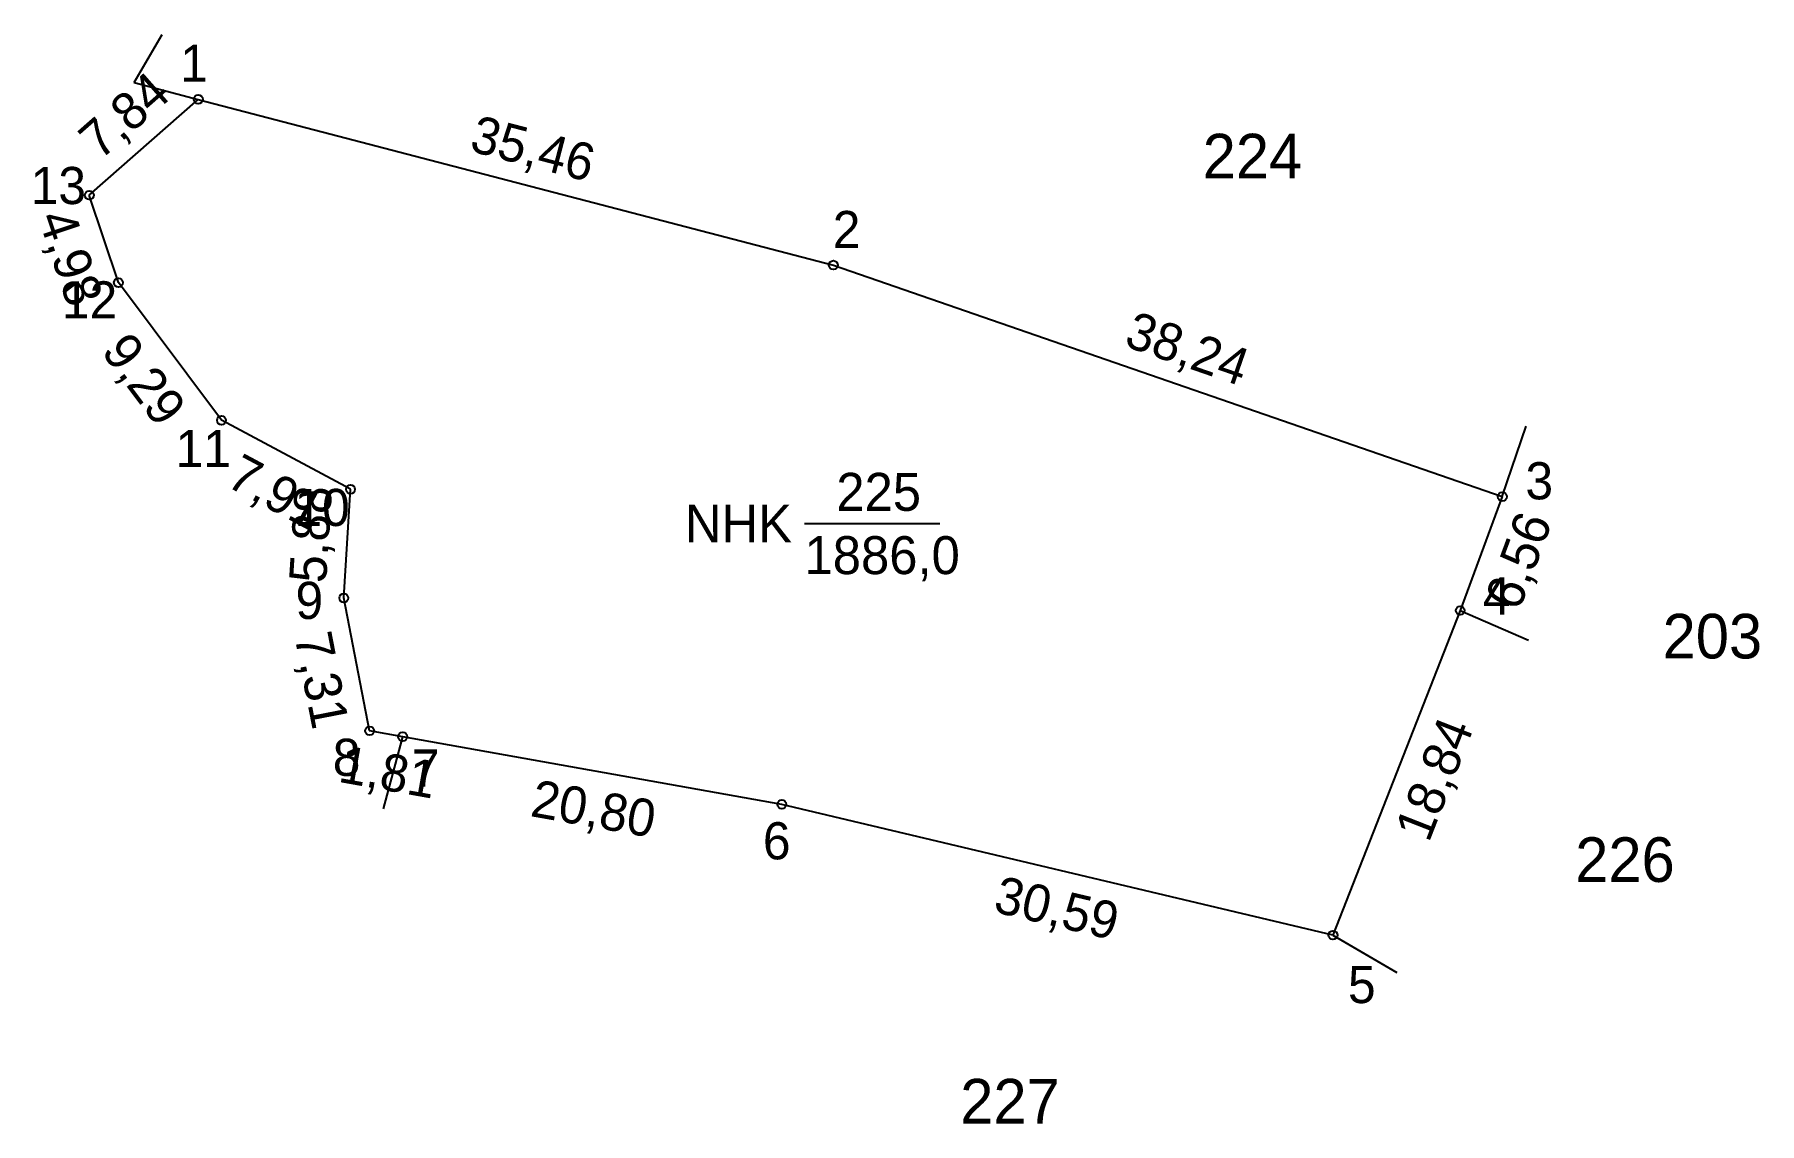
# Model space of a CAD drawing. Extents: x 549262.1 to 549355.3, y 1822426.9 to 1822485.8.
import ezdxf

# ---------------------------------------------------------------- set-up
doc = ezdxf.new("R2010")
doc.units = 0
for name, color, linetype in [('Level 10', 7, 'Continuous'), ('Level 17', 7, 'Continuous'), ('Level 42', 7, 'Continuous'), ('Level 43', 7, 'Continuous'), ('Level 44', 7, 'Continuous'), ('Level 45', 7, 'Continuous'), ('Level 46', 7, 'Continuous')]:
    doc.layers.add(name, color=color, linetype=linetype)

msp = doc.modelspace()

# ---------------------------------------------------------------- linework, layer by layer
at = {"layer": 'Level 10'}
for p, q in [((549265.036, 1822477.094), (549270.923, 1822482.27)), ((549270.923, 1822482.27), (549305.231, 1822473.316)), ((549266.613, 1822472.368), (549265.036, 1822477.094)), ((549305.231, 1822473.316), (549341.366, 1822460.806)), ((549272.178, 1822464.933), (549266.613, 1822472.368)), ((549279.15, 1822461.202), (549272.178, 1822464.933)), ((549278.786, 1822455.333), (549279.15, 1822461.202)), ((549341.366, 1822460.806), (549339.089, 1822454.655)), ((549280.182, 1822448.154), (549278.786, 1822455.333)), ((549339.089, 1822454.655), (549332.215, 1822437.116)), ((549281.967, 1822447.835), (549280.182, 1822448.154)), ((549302.448, 1822444.18), (549281.967, 1822447.835)), ((549332.215, 1822437.116), (549302.448, 1822444.18))]:
    msp.add_line(p, q, dxfattribs=at)
at = {"layer": 'Level 17'}
for centre in [(549270.923, 1822482.27), (549265.036, 1822477.094), (549305.231, 1822473.316), (549266.613, 1822472.368), (549272.178, 1822464.933), (549279.15, 1822461.202), (549341.366, 1822460.806), (549278.786, 1822455.333), (549339.089, 1822454.655), (549280.182, 1822448.154), (549281.967, 1822447.835), (549302.448, 1822444.18), (549332.215, 1822437.116)]:
    msp.add_circle(centre, 0.241, dxfattribs=at)
at = {"layer": 'Level 44'}
for p, q in [((549267.456, 1822483.175), (549268.978, 1822485.776)), ((549267.456, 1822483.175), (549270.923, 1822482.27)), ((549341.366, 1822460.806), (549342.661, 1822464.608)), ((549341.366, 1822460.806), (549342.661, 1822464.608)), ((549339.089, 1822454.655), (549342.775, 1822453.054)), ((549280.939, 1822443.939), (549281.967, 1822447.835)), ((549332.215, 1822437.116), (549335.667, 1822435.093))]:
    msp.add_line(p, q, dxfattribs=at)
at = {"layer": 'Level 45'}
msp.add_line((549303.671, 1822459.356), (549310.985, 1822459.356), dxfattribs=at)

# ---------------------------------------------------------------- texts
at = {"layer": 'Level 42'}
for s, rotation, p in [('7,84', 41.32276, (549265.616, 1822478.941)), ('35,46', 345.37274, (549285.51, 1822479.501)), ('4,98', 288.45313, (549262.262, 1822475.891)), ('38,24', 340.90406, (549320.866, 1822468.966)), ('9,29', 306.81437, (549265.637, 1822468.645)), ('7,91', 331.84696, (549272.345, 1822461.427)), ('5,88', 86.45102, (549277.828, 1822456.106)), ('6,56', 69.68627, (549342.268, 1822454.567)), ('7,31', 281.00418, (549276.116, 1822453.281)), ('18,84', 68.59847, (549337.39, 1822442.066)), ('1,81', 349.86755, (549278.426, 1822445.408)), ('20,80', 349.88162, (549288.802, 1822443.555)), ('30,59', 346.6501, (549313.809, 1822438.388))]:
    msp.add_text(s, height=2.0082, rotation=rotation, dxfattribs=at).set_placement(p)
at = {"layer": 'Level 43'}
for s, height, p in [('1', 2.008, (549269.951, 1822483.22)), ('13', 2.0082, (549261.874, 1822476.613)), ('2', 2.008, (549305.198, 1822474.234)), ('12', 2.0082, (549263.561, 1822470.433)), ('11', 2.0082, (549269.703, 1822462.406)), ('3', 2.008, (549342.616, 1822460.66)), ('10', 2.0082, (549276.118, 1822459.22)), ('9', 2.008, (549276.178, 1822454.198)), ('4', 2.008, (549340.315, 1822454.439)), ('8', 2.008, (549278.189, 1822445.719)), ('7', 2.008, (549282.463, 1822445.138)), ('6', 2.008, (549301.425, 1822441.21)), ('5', 2.008, (549333.03, 1822433.443))]:
    msp.add_text(s, height=height, dxfattribs=at).set_placement(p)
at = {"layer": 'Level 45'}
for s, p in [('225', (549305.39, 1822460.04)), ('NHK', (549297.208, 1822458.33)), ('1886,0', (549303.671, 1822456.62))]:
    msp.add_text(s, height=2.0519, dxfattribs=at).set_placement(p)
at = {"layer": 'Level 46'}
for s, p in [('224', (549325.181, 1822478.001)), ('203', (549350.024, 1822452.064)), ('226', (549345.303, 1822439.991)), ('227', (549312.085, 1822426.938))]:
    msp.add_text(s, height=2.4098, dxfattribs=at).set_placement(p)

doc.saveas('drawing.dxf')
